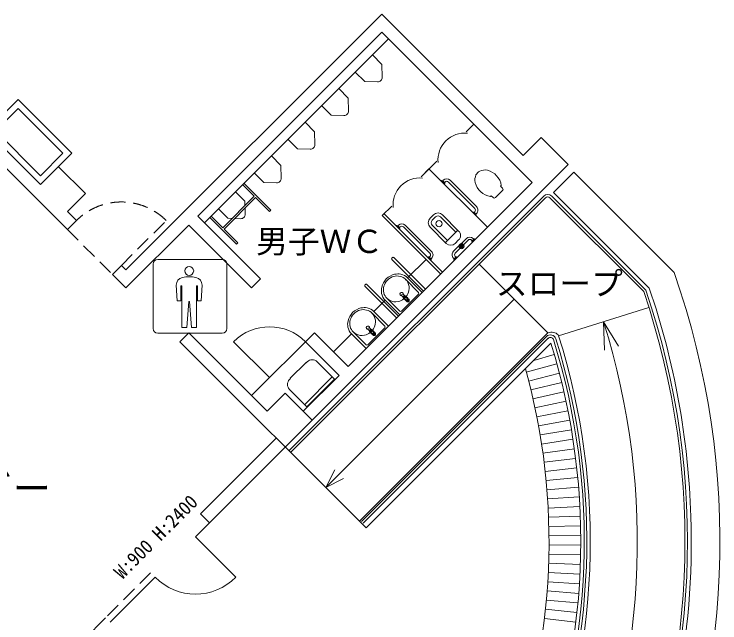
# Model space of a CAD drawing. Units: millimetres, scale not verified. Extents: x -36057 to 20255, y -22762 to 18611.
# Drawn here: x 1225 to 12339, y -786 to 8806 of the extents above; entities that cross this region are included whole.
import ezdxf
from ezdxf.enums import TextEntityAlignment as Align

# ---------------------------------------------------------------- set-up
doc = ezdxf.new("R2010")
doc.units = ezdxf.units.MM
doc.header["$LTSCALE"] = 200
doc.linetypes.add('DASHED1', pattern=[1.8, 1.2, -0.6])
for name, color, linetype, lineweight in [('1-0_121', 7, 'Continuous', 9), ('1-A', 7, 'Continuous', 9), ('1-F', 7, 'Continuous', 9)]:
    doc.layers.add(name, color=color, linetype=linetype, lineweight=lineweight)
doc.styles.add('HGｺﾞｼｯｸE', font='')
doc.styles.add('ＭＳ ゴシック', font='')
doc.styles.get('HGｺﾞｼｯｸE').set_extended_font_data('HGｺﾞｼｯｸE')
doc.styles.get('ＭＳ ゴシック').set_extended_font_data('MS Gothic')

msp = doc.modelspace()

# ---------------------------------------------------------------- linework, layer by layer
at = {"layer": '1-0_121'}
for p, q in [((7014.8, 8806.4), (2984.3, 4775.9)), ((7014.8, 8806.4), (9242.2, 6579)), ((4221.7, 5518.3), (7120.9, 8417.5)), ((6866.3, 8162.9), (7014.8, 8014.4)), ((7014.8, 8014.4), (7021.1, 7811.5)), ((6597.6, 7894.2), (6746.1, 7745.7)), ((6746.1, 7745.7), (6949, 7739.4)), ((6336, 7632.6), (6484.5, 7484.1)), ((6484.5, 7484.1), (6490.8, 7281.2)), ((6067.3, 7363.9), (6215.8, 7215.4)), ((1994.3, 6614.3), (1287.2, 7321.4)), ((6215.8, 7215.4), (6418.6, 7209.1)), ((5805.6, 7102.2), (5954.1, 6953.8)), ((8342, 6951.6), (8464.4, 7074)), ((8464.4, 7074), (8342, 6951.6)), ((5954.1, 6953.8), (5960.5, 6750.9)), ((1499.4, 5977.9), (650.8, 6826.5)), ((5536.9, 6833.5), (5685.4, 6685.1)), ((9525, 6861.8), (9242.2, 6579)), ((9949.3, 6437.6), (9525, 6861.8)), ((5685.4, 6685.1), (5888.3, 6678.7)), ((2135.7, 6614.3), (1640.8, 6119.4)), ((5275.3, 6571.9), (5423.8, 6423.4)), ((7634.9, 6244.5), (7879.6, 6489.2)), ((1923.6, 6402.2), (2347.9, 5977.9)), ((4080.3, 568.6), (9949.3, 6437.6)), ((5423.8, 6423.4), (5430.1, 6220.5)), ((7634.9, 6244.5), (7757.6, 6367.2)), ((7757.6, 6367.2), (7634.9, 6244.5)), ((7757.3, 6366.9), (8676.5, 5447.6)), ((5006.6, 6303.2), (5155.1, 6154.7)), ((10037.7, 6313.8), (9719.5, 5995.6)), ((10037.7, 6313.8), (11617.5, 4734)), ((5006.6, 5935.5), (4822.8, 6119.4)), ((5265.6, 5718.9), (4844, 6140.6)), ((5155.1, 6154.7), (5358, 6148.4)), ((7948.6, 6175.5), (7955.7, 6182.6)), ((7955.7, 6182.6), (8005.2, 6133)), ((7955.7, 6182.6), (7974.1, 6178.3)), ((7998.2, 6125.9), (8005.2, 6133)), ((8010.2, 6160.6), (8001, 6151.4)), ((8001, 6151.4), (8005.2, 6133)), ((8478.9, 5745.8), (8064, 6160.6)), ((8505.8, 5772.7), (8090.9, 6187.5)), ((4709.6, 6006.2), (4858.1, 5857.7)), ((8916.9, 6027.7), (8803.8, 5914.5)), ((8916.9, 6062.9), (8885.9, 6093.9)), ((8886.1, 6093.7), (8896.6, 6104.2)), ((1499.4, 5977.9), (1923.6, 5553.7)), ((2065, 5695.1), (2347.9, 5977.9)), ((5006.6, 5935.5), (4511.6, 5440.5)), ((5027.8, 5914.3), (4532.8, 5419.3)), ((5244.4, 5697.7), (5027.8, 5914.3)), ((9563.9, 5939.1), (5551.1, 1926.2)), ((9592.2, 5910.8), (5579.4, 1897.9)), ((8737.3, 5945.3), (8726.8, 5934.8)), ((8768.3, 5914.3), (8737.3, 5945.3)), ((11138.9, 4434.7), (9662.9, 5910.8)), ((11173.8, 4456.4), (9691.2, 5939.1)), ((11226.1, 4489), (9719.5, 5995.6)), ((4858.1, 5857.7), (4860.2, 5789.2)), ((7172.5, 5782.1), (7021.9, 5631.5)), ((2065, 5695.1), (2206.5, 5553.7)), ((4440.9, 5737.5), (4589.4, 5589)), ((4861.5, 5748), (4864.4, 5654.9)), ((5265.6, 5718.9), (5244.4, 5697.7)), ((8444.2, 5679.9), (8451.2, 5687)), ((8451.2, 5687), (8469.7, 5682.8)), ((8451.2, 5687), (8500.8, 5637.5)), ((8478.9, 5692), (8469.7, 5682.8)), ((8469.7, 5682.8), (8496.6, 5655.9)), ((4511.6, 5440.5), (4327.8, 5624.4)), ((4589.4, 5589), (4658, 5586.9)), ((4699.1, 5585.6), (4792.3, 5582.7)), ((7021.9, 5631.5), (7941.1, 4712.2)), ((7050.1, 5659.7), (7969.4, 4740.5)), ((7829, 5643.6), (7775.9, 5590.5)), ((7860.8, 5611.7), (7807.8, 5558.7)), ((8179, 5371.3), (7938.6, 5611.7)), ((8224.9, 5389), (7970.4, 5643.6)), ((8493.7, 5630.4), (8500.8, 5637.5)), ((8505.8, 5665.1), (8496.6, 5655.9)), ((8496.6, 5655.9), (8500.8, 5637.5)), ((1923.6, 5553.7), (2065, 5412.3)), ((2206.5, 5553.7), (2065, 5412.3)), ((3974.2, 5483), (2984.3, 4493)), ((7241.5, 5468.4), (7248.6, 5475.5)), ((7248.6, 5475.5), (7298.1, 5425.9)), ((7248.6, 5475.5), (7267, 5471.2)), ((7303.1, 5453.5), (7293.9, 5444.3)), ((7771.7, 5038.7), (7356.9, 5453.5)), ((7798.7, 5065.6), (7383.8, 5480.4)), ((8030.5, 5194.5), (7775.9, 5449.1)), ((8048.2, 5240.5), (7807.8, 5480.9)), ((4749.4, 5202.8), (4532.8, 5419.3)), ((7291, 5418.8), (7298.1, 5425.9)), ((7293.9, 5444.3), (7298.1, 5425.9)), ((8016.4, 5208.7), (8210.8, 5403.1)), ((8143.8, 5069.1), (8346, 5271.3)), ((8372.9, 5244.5), (8170.7, 5042.2)), ((8171.9, 5194.5), (8224.9, 5247.6)), ((8426.6, 5244.4), (8435.8, 5235.3)), ((8431.6, 5216.9), (8481.1, 5266.4)), ((8431.6, 5216.9), (8435.8, 5235.3)), ((8435.8, 5235.3), (8462.7, 5262.1)), ((8453.5, 5271.3), (8462.7, 5262.1)), ((8462.7, 5262.1), (8481.1, 5266.4)), ((8488.2, 5259.3), (8481.1, 5266.4)), ((8294.1, 5151.6), (8244.2, 5151.6)), ((8292.6, 5141.7), (8245.7, 5141.7)), ((8291.4, 5161.7), (8246.8, 5161.7)), ((8285.7, 5131.7), (8252.5, 5131.7)), ((8282.2, 5171.7), (8256, 5171.7)), ((8438.7, 5209.8), (8431.6, 5216.9)), ((7180.9, 4970.3), (7173.9, 4963.3)), ((7173.9, 4942), (7672.4, 4443.5)), ((7202.2, 4970.3), (7700.7, 4471.8)), ((7711.3, 4942), (7421.3, 4652)), ((7737.1, 4972.8), (7744.1, 4979.9)), ((7744.1, 4979.9), (7762.5, 4975.7)), ((7744.1, 4979.9), (7793.7, 4930.4)), ((7771.7, 4984.9), (7762.5, 4975.7)), ((7762.5, 4975.7), (7789.5, 4948.8)), ((7786.6, 4923.3), (7793.7, 4930.4)), ((7798.7, 4958), (7789.5, 4948.8)), ((7789.5, 4948.8), (7793.7, 4930.4)), ((8143.8, 4961.6), (8153, 4952.4)), ((8148.8, 4934), (8198.3, 4983.5)), ((8148.8, 4934), (8153, 4952.4)), ((8155.8, 4927), (8148.8, 4934)), ((8153, 4952.4), (8179.9, 4979.3)), ((8170.7, 4988.5), (8179.9, 4979.3)), ((8179.9, 4979.3), (8198.3, 4983.5)), ((8205.3, 4976.5), (8198.3, 4983.5)), ((2772.1, 4705.2), (2913.6, 4846.6)), ((2913.6, 4846.6), (2984.3, 4775.9)), ((8549.2, 4867.8), (9631.1, 3785.9)), ((2772.1, 4705.2), (2984.3, 4493)), ((7391.7, 4625.1), (7594.5, 4422.2)), ((7421.4, 4652), (7651.1, 4422.2)), ((6756.7, 4546), (6749.6, 4539)), ((6749.6, 4517.8), (7248.1, 4019.3)), ((6777.9, 4546), (7276.4, 4047.5)), ((7594.5, 4394), (7326, 4125.4)), ((7329.8, 4365.5), (7349.3, 4345.4)), ((7374.5, 4370.6), (7354.4, 4390.1)), ((7387.4, 4308.7), (7362.1, 4336.8)), ((7373.6, 4329.9), (7365.1, 4339.4)), ((7380.5, 4354.9), (7390, 4346.3)), ((7383.2, 4357.8), (7411.3, 4332.6)), ((7416.8, 4339.7), (7389.1, 4364.6)), ((9100.8, 4316.2), (6130.9, 1346.4)), ((7067.9, 4298.6), (6890.9, 4121.6)), ((7068, 4298.6), (7297.7, 4068.8)), ((7094.8, 4328.3), (7297.7, 4125.4)), ((7380.1, 4303.2), (7355.3, 4330.8)), ((7395, 4293.3), (7413.2, 4275)), ((7443.9, 4307.7), (7426.7, 4324.9)), ((6891, 4121.6), (7120.8, 3891.9)), ((11220.9, 4184.5), (9799.3, 3735.9)), ((6861.3, 4094.8), (7064.2, 3891.9)), ((10505.6, 3958.8), (10743.3, 3576.7)), ((10505.6, 3958.8), (10520.4, 3509)), ((3974.2, 3785.9), (3832.8, 3644.5)), ((3974.2, 3785.9), (5211.7, 2548.5)), ((5954.1, 3785.9), (4964.2, 2796)), ((5954.1, 3785.9), (6484.5, 3255.6)), ((6564.5, 3797.9), (6767.4, 3595.1)), ((9631.1, 3785.9), (6661.2, 816.1)), ((7064.2, 3863.6), (6795.7, 3595.1)), ((6799.5, 3835.2), (6819, 3815.1)), ((6844.2, 3840.3), (6824.1, 3859.8)), ((6849.8, 3772.8), (6825, 3800.5)), ((6857, 3778.3), (6831.8, 3806.4)), ((6843.3, 3799.6), (6834.8, 3809.1)), ((6850.2, 3824.5), (6859.7, 3816)), ((6852.9, 3827.5), (6880.9, 3802.2)), ((6886.5, 3809.4), (6858.8, 3834.3)), ((6913.6, 3777.4), (6896.3, 3794.6)), ((6537.6, 3768.4), (6254.6, 3485.4)), ((6537.6, 3768.2), (6767.4, 3538.5)), ((6693, 812.5), (9606.7, 3726.2)), ((6721.3, 784.2), (9635, 3697.9)), ((6864.7, 3762.9), (6882.9, 3744.7)), ((3832.8, 3644.5), (6767.3, 710)), ((4681.3, 3644.5), (5247, 3078.8)), ((5812.7, 3644.5), (6343, 3114.2)), ((6767.3, 710), (9678.1, 3620.8)), ((9730.8, 3444.2), (9408.3, 3351)), ((5573, 3068.4), (5821.4, 3316.8)), ((5825.4, 3312.9), (5841.3, 3328.9)), ((6269.4, 3055.9), (5996.7, 3328.6)), ((9289.7, 3165.8), (9772, 3297.7)), ((6343, 3114.2), (5777.3, 2548.5)), ((9326.9, 3025.6), (9811.1, 3150.6)), ((5577, 3064.5), (5561.5, 3049)), ((5810.9, 2667.6), (6222.5, 3079.2)), ((9362.2, 2885), (9848, 3003)), ((5494.5, 2831.3), (5211.7, 2548.5)), ((5918.8, 2407.1), (5494.5, 2831.3)), ((9395.4, 2743.8), (9882.9, 2854.9)), ((9426.6, 2602.2), (9915.6, 2706.3)), ((9455.7, 2460.2), (9946.2, 2557.2)), ((9482.9, 2317.7), (9974.7, 2407.7)), ((9507.9, 2174.9), (10001, 2257.8)), ((4159.7, 930.8), (5353.1, 2124.2)), ((9531, 2031.8), (10025.2, 2107.6)), ((9551.9, 1888.3), (10047.2, 1957)), ((9570.8, 1744.5), (10067, 1806.2)), ((6276.1, 1625.4), (6130.9, 1346.4)), ((9587.7, 1600.5), (10084.7, 1655)), ((6409.9, 1491.6), (6130.9, 1346.4)), ((9602.4, 1456.3), (10100.2, 1503.6)), ((9615.1, 1311.8), (10113.5, 1352)), ((9625.8, 1167.2), (10124.7, 1200.3)), ((9634.3, 1022.5), (10133.6, 1048.4)), ((4159.7, 930.8), (4301.1, 789.4)), ((9640.8, 877.6), (10140.4, 896.4)), ((9645.2, 732.7), (10145, 744.2)), ((4080.3, 568.6), (4716.7, -67.8)), ((9647.5, 587.7), (10147.5, 592.1)), ((9647.7, 442.7), (10147.7, 439.9)), ((9645.9, 297.7), (10145.8, 287.8)), ((9642, 152.8), (10141.7, 135.6)), ((9636, 7.9), (10135.4, -16.4)), ((2736.8, -774.9), (3443.9, -67.8)), ((9627.9, -136.9), (10126.9, -168.3)), ((9617.7, -281.5), (10116.2, -320.1)), ((9605.5, -426), (10103.4, -471.8)), ((9591.2, -570.3), (10088.4, -623.2)), ((2666.1, -704.2), (1534.7, -1835.6)), ((9574.8, -714.4), (10071.2, -774.4))]:
    msp.add_line(p, q, dxfattribs=at)
at = {"layer": '1-0_121', "linetype": 'DASHED1'}
for p, q in [((2913.6, 4846.6), (3620.7, 5553.7)), ((2065, 5412.3), (2772.1, 4705.2)), ((3373.2, 2.9), (2666.1, -704.2))]:
    msp.add_line(p, q, dxfattribs=at)
at = {"layer": '1-0_121'}
for points in [[(7014.8, 8523.5), (4115.6, 5624.4), (5105.6, 4634.4)], [(7014.8, 8523.5), (9383.6, 6154.7), (6484.5, 3255.6)], [(1640.8, 6119.4), (792.2, 6967.9), (1287.2, 7462.9), (2135.7, 6614.3)], [(1287.2, 7321.4), (933.7, 6967.9), (1640.8, 6260.8), (1994.3, 6614.3)], [(7983.3, 6187.5), (7974.1, 6178.3), (8001, 6151.4)], [(4749.4, 5202.8), (4728.2, 5181.5), (4306.6, 5603.2)], [(3974.2, 5483), (4964.2, 4493), (5105.6, 4634.4)], [(7276.2, 5480.4), (7267, 5471.2), (7293.9, 5444.3)], [(6269.4, 3055.9), (5834, 2620.5), (5561.3, 2893.2)]]:
    msp.add_lwpolyline(points, dxfattribs=at)
for centre, radius in [((7915.6, 5503.9), 50), ((8269.1, 5150.4), 40), ((8269.1, 5150.4), 25), ((7434.4, 4285.6), 11), ((6904.1, 3755.2), 11)]:
    msp.add_circle(centre, radius, dxfattribs=at)
for centre, radius, start, end in [((6951.1, 7809.3), 70, 268.21395, 1.78599), ((6420.8, 7279), 70, 268.21395, 1.78599), ((8319.4, 6511.8), 420, 83.86994, 186.12987), ((5890.5, 6748.7), 70, 268.21395, 1.78599), ((8638.4, 6159.3), 191.6, 78.33, 114.68), ((8602.5, 6059.1), 297.6, 8.81, 75.44), ((7612.3, 5804.7), 420, 83.86994, 186.12987), ((8672.1, 6193), 191.6, 155.32, 191.67), ((8620.1, 6211.1), 137, 116.86, 153.14), ((5360.2, 6218.4), 70, 268.21395, 1.78599), ((8037.1, 6133.7), 76.1, 44.99994, 134.99959), ((8037.1, 6133.7), 38, 44.99994, 134.99959), ((8772.3, 6228.9), 297.6, 194.56, 261.19), ((8899.3, 6045.3), 24.9, 315, 45), ((8786.1, 5932.2), 24.9, 225, 315), ((9627.5, 5875.4), 90, 45, 135), ((9627.5, 5875.4), 50, 45, 135), ((7899.7, 5572.9), 100, 44.99989, 134.99985), ((8452, 5718.9), 38, 314.99973, 44.99994), ((8452, 5718.9), 76.1, 314.99973, 44.99994), ((4794.5, 5652.7), 70, 268.21395, 1.78599), ((7846.6, 5519.8), 100, 134.99985, 225.00005), ((7846.6, 5519.8), 55, 134.99985, 225.00005), ((7899.7, 5572.9), 55, 44.99989, 134.99985), ((7330, 5426.6), 76.1, 44.99994, 134.99959), ((7330, 5426.6), 38, 44.99994, 134.99959), ((8154.2, 5318.3), 100, 314.99969, 44.99989), ((8399.8, 5217.6), 76, 44.99989, 134.99985), ((8399.8, 5217.6), 38, 44.99989, 134.99985), ((8101.2, 5265.3), 100, 225.00005, 314.99969), ((7744.9, 5011.8), 38, 314.99973, 44.99994), ((7744.9, 5011.8), 76.1, 314.99973, 44.99994), ((8197.5, 5015.3), 76, 134.99985, 225.00005), ((8197.5, 5015.3), 38, 134.99985, 225.00005), ((7184.5, 4952.6), 15, 135.0029, 225.00052), ((7191.6, 4959.7), 15, 45.00052, 135.0029), ((7276.5, 4443.5), 269.9, 102.69, 135), ((7254.6, 4480.5), 199.9, 60.54, 120.54), ((7269.8, 4472.7), 239.9, 79.14, 102.69), ((7276.4, 4507), 204.9, 45, 79.14), ((-459.5, 498.8), 12798.1, 335.97609, 19.32494), ((7276.5, 4443.5), 269.9, 135, 167.3), ((7239.4, 4465.4), 199.9, 149.45, 209.45), ((7276.5, 4443.5), 242.9, 120.54, 149.45), ((7264.4, 4497.8), 179.9, 26.6, 60.54), ((7216.5, 4447.1), 249.9, 43.79, 45), ((7246.5, 4489), 199.9, 348.44, 26.6), ((6760.2, 4528.4), 15, 135.0029, 225.00052), ((6767.3, 4535.4), 15, 45.00052, 135.0029), ((7247.2, 4450.1), 239.9, 167.3, 190.85), ((7227, 4493), 219.9, 321.42, 348.44), ((-459.5, 498.8), 12288.1, 335.97609, 18.78825), ((-459.5, 498.8), 12348.1, 1.81908, 18.85315), ((7212.9, 4443.5), 204.9, 190.85, 225), ((7222.1, 4455.5), 179.9, 209.45, 243.39), ((7325.9, 4394), 27, 354.94, 275.04), ((7342.2, 4377.7), 17.4, 45.74, 224.25), ((7373.1, 4346.8), 23.9, 86.74, 183.25), ((7373.1, 4346.8), 23.9, 183.25, 221.79), ((7373.2, 4346.7), 15, 48.08, 221.91), ((7373.1, 4346.8), 10.9, 47.78, 222.21), ((7377, 4333.4), 13.4, 147.92, 153.43), ((7402.4, 4317.5), 43.4, 122.07, 147.92), ((7373.1, 4346.8), 23.9, 48.2, 86.74), ((7402.7, 4317.2), 27.5, 126.58, 151.47), ((7386.5, 4342.9), 13.4, 116.56, 122.07), ((7402.9, 4317), 27.8, 118.59, 126.58), ((7388.1, 4344), 2.9, 298.54, 48.03), ((7398.4, 4319), 27.8, 24.87, 48.15), ((7580.4, 4408.1), 19.9, 315, 45), ((-459.5, 498.8), 12248.1, 335.97609, 18.74472), ((7230.9, 4473.4), 199.9, 243.39, 281.55), ((7227, 4493), 219.9, 281.55, 308.57), ((7375.9, 4331.9), 2.9, 221.96, 331.45), ((7402.1, 4322.9), 29.6, 221.84, 233.64), ((7400.6, 4320.8), 27, 233.64, 245.33), ((7399, 4319.2), 15.7, 221.91, 225), ((7395.1, 4315), 9.9, 224.2, 228.56), ((7399.6, 4320.2), 16.8, 228.56, 252.52), ((7401.6, 4312.5), 20.3, 232.75, 239.62), ((7400.6, 4320.8), 27, 245.33, 255.88), ((7403.3, 4315.3), 23.5, 239.62, 249.19), ((7400.7, 4321.3), 27.5, 255.88, 274.2), ((7399.1, 4318.7), 15.2, 252.52, 274.18), ((7403.3, 4315.3), 23.5, 249.19, 257.78), ((7403.2, 4314.6), 22.9, 257.78, 275.29), ((7406.1, 4312), 21.1, 249.21, 265.31), ((7398.9, 4321.2), 17.8, 274.18, 315.03), ((7400.9, 4319), 25.2, 274.2, 314.99), ((7406.2, 4313), 22.2, 265.31, 281.52), ((7402.9, 4317), 25.3, 275.29, 316.68), ((7406, 4313.6), 22.8, 281.52, 298.77), ((7400.7, 4320.8), 15.8, 0.46, 48.08), ((7399.5, 4320.6), 17, 315.03, 340.86), ((7425.3, 4294.5), 22.9, 238.27, 301.62), ((7399, 4320.8), 17.6, 340.86, 0.46), ((7406, 4313.8), 23.1, 298.77, 18.95), ((7400.2, 4319.5), 26.1, 315.45, 337.06), ((7402.6, 4317.3), 25.7, 316.68, 338.72), ((7405.5, 4317), 22.6, 20.7, 37.31), ((7398.4, 4319), 27.8, 359.67, 24.87), ((7401.3, 4318.9), 24.8, 337.06, 359.67), ((7403.9, 4316.7), 24.2, 338.72, 355.78), ((7405.5, 4317), 22.6, 11.47, 20.7), ((7404.2, 4316.7), 24, 355.78, 11.47), ((7425.3, 4294.5), 22.9, 329.61, 35.19), ((6746.2, 3913.1), 242.9, 120.54, 149.45), ((6746.2, 3913.1), 269.9, 102.69, 135), ((6724.2, 3950.2), 199.9, 60.54, 120.54), ((6739.5, 3942.4), 239.9, 79.14, 102.69), ((6746.1, 3976.7), 204.9, 45, 79.14), ((6734.1, 3967.5), 179.9, 26.6, 60.54), ((7311.8, 4139.5), 19.9, 225, 315), ((6746.2, 3913.1), 269.9, 135, 167.3), ((6709.1, 3935), 199.9, 149.45, 209.45), ((6686.1, 3916.7), 249.9, 43.79, 45), ((6716.2, 3958.7), 199.9, 348.44, 26.6), ((6716.9, 3919.8), 239.9, 167.3, 190.85), ((6795.6, 3863.7), 27, 354.94, 275.04), ((6696.7, 3962.6), 219.9, 321.42, 348.44), ((7050.1, 3877.8), 19.9, 315, 45), ((-459.5, 498.8), 11498.1, 335.97609, 17.51301), ((5247, 3078.8), 800, 45, 135), ((6682.6, 3913.2), 204.9, 190.85, 225), ((6691.8, 3925.2), 179.9, 209.45, 243.39), ((6696.7, 3962.6), 219.9, 281.55, 308.57), ((6811.9, 3847.4), 17.4, 45.74, 224.25), ((6842.8, 3816.5), 23.9, 86.74, 183.25), ((6842.8, 3816.5), 23.9, 183.25, 221.79), ((6842.9, 3816.4), 15, 48.08, 221.91), ((6842.8, 3816.5), 10.9, 47.78, 222.21), ((6846.7, 3803.1), 13.4, 147.92, 153.43), ((6872.1, 3787.2), 43.4, 122.07, 147.92), ((6845.6, 3801.5), 2.9, 221.96, 331.45), ((6842.8, 3816.5), 23.9, 48.2, 86.74), ((6872.4, 3786.9), 27.5, 126.58, 151.47), ((6856.2, 3812.6), 13.4, 116.56, 122.07), ((6872.6, 3786.7), 27.8, 118.59, 126.58), ((6857.7, 3813.7), 2.9, 298.54, 48.03), ((6870.3, 3790.5), 15.8, 0.46, 48.08), ((6869.1, 3790.3), 17, 315.03, 340.86), ((6868.6, 3790.5), 17.6, 340.86, 0.46), ((6868.1, 3788.7), 27.8, 24.87, 48.15), ((6875.6, 3783.5), 23.1, 298.77, 18.95), ((6869.8, 3789.2), 26.1, 315.45, 337.06), ((6875.2, 3786.6), 22.6, 20.7, 37.31), ((6868.1, 3788.7), 27.8, 359.67, 24.87), ((6871, 3788.6), 24.8, 337.06, 359.67), ((6873.6, 3786.4), 24.2, 338.72, 355.78), ((6875.2, 3786.6), 22.6, 11.47, 20.7), ((6873.9, 3786.4), 24, 355.78, 11.47), ((9684.3, 3634.1), 160.9, 46.83999, 109.31308), ((6700.6, 3943.1), 199.9, 243.39, 281.55), ((6871.8, 3792.6), 29.6, 221.84, 233.64), ((6870.3, 3790.4), 27, 233.64, 245.33), ((6868.7, 3788.9), 15.7, 221.91, 225), ((6864.7, 3784.6), 9.9, 224.2, 228.56), ((6869.3, 3789.9), 16.8, 228.56, 252.52), ((6871.3, 3782.2), 20.3, 232.75, 239.62), ((6870.3, 3790.4), 27, 245.33, 255.88), ((6872.9, 3784.9), 23.5, 239.62, 249.19), ((6870.4, 3791), 27.5, 255.88, 274.2), ((6868.8, 3788.4), 15.2, 252.52, 274.18), ((6872.9, 3784.9), 23.5, 249.19, 257.78), ((6872.9, 3784.3), 22.9, 257.78, 275.29), ((6875.8, 3781.7), 21.1, 249.21, 265.31), ((6868.6, 3790.9), 17.8, 274.18, 315.03), ((6870.6, 3788.7), 25.2, 274.2, 314.99), ((6875.9, 3782.7), 22.2, 265.31, 281.52), ((6872.6, 3786.7), 25.3, 275.29, 316.68), ((6875.7, 3783.3), 22.8, 281.52, 298.77), ((6894.9, 3764.2), 22.9, 238.27, 301.62), ((6872.3, 3787), 25.7, 316.68, 338.72), ((6894.9, 3764.2), 22.9, 329.61, 35.19), ((-459.5, 498.8), 10662.4, 338.4064, 17.3447), ((-459.5, 498.8), 10702.4, 338.4064, 17.3447), ((-459.5, 498.8), 10757.4, 337.69753, 17.59977), ((9670.3, 3662.5), 90, 17.34477, 135), ((9670.3, 3662.5), 50, 17.34477, 135), ((6781.5, 3609.2), 19.9, 225, 315), ((-459.5, 498.8), 10607.4, 338.03684, 17.11688), ((5919.1, 3251.1), 109.3, 45, 135), ((-459.5, 498.8), 10107.4, 339.24763, 15.60652), ((5639.3, 2971.2), 109.3, 135, 225), ((6234.3, 3067.5), 16, 45, 135), ((5822.7, 2655.8), 16, 135, 225), ((-459.5, 498.8), 12348.1, 335.97609, 1.81908), ((4080.3, 568.6), 900, 225, 315)]:
    msp.add_arc(centre, radius, start, end, dxfattribs=at)
at = {"layer": '1-0_121', "linetype": 'DASHED1'}
msp.add_arc((2913.6, 4846.6), 1000, 45, 135, dxfattribs=at)
at = {"layer": '1-F'}
for p, q in [((3485.2, 4941.1), (4502.7, 4941.1)), ((3412.4, 3851.1), (3412.4, 4868.3)), ((4574.9, 4868.3), (4574.9, 3851.1)), ((4502.7, 3778.7), (3485.2, 3778.7))]:
    msp.add_line(p, q, dxfattribs=at)
msp.add_lwpolyline([(3779, 4535.9), (3792.5, 4290.7), (3849.8, 4290.7), (3849.8, 4525.5), (3867.7, 4525.5), (3867.7, 3871.1), (3945.7, 3871.1), (3974.4, 4276.3), (3989, 4276.3), (4016.6, 3871.1), (4094.9, 3871.1), (4094.9, 4525.5), (4113, 4525.5), (4113, 4290.7), (4170.6, 4290.7), (4183.9, 4535.9)], dxfattribs=at)
for centre, radius, start, end in [((3488.1, 4865.4), 75.7, 92.18552, 177.84597), ((4499.2, 4865.4), 75.8, 2.21104, 87.31479), ((3983.7, 4757.9), 73.2, 92.06856, 178.12599), ((3979, 4757.7), 73.4, 2.03462, 88.44888), ((3984.1, 4762.3), 73.7, 181.59181, 267.56989), ((3978.7, 4762.4), 73.8, 271.81358, 358.34669), ((3900.1, 4539.4), 121.2, 102.01388, 181.63517), ((3979.4, 4068.8), 598.3, 89.84743, 100.06223), ((3984.5, 4078.6), 588.5, 79.85022, 90.33947), ((4062.4, 4539.2), 121.5, 358.44565, 77.74259), ((3487.6, 3853.9), 75.2, 182.11338, 268.17081), ((4500, 3853.6), 75, 272.08029, 358.07821)]:
    msp.add_arc(centre, radius, start, end, dxfattribs=at)

# ---------------------------------------------------------------- texts
at = {"layer": '1-A', "style": 'HGｺﾞｼｯｸE'}
for s, height, p in [('男子ＷＣ', 366.6, (5035.6, 4932.4)), ('スロープ', 366.6, (8810.1, 4268)), ('ロビー', 439.9, (3.3, 983.2))]:
    msp.add_text(s, height=height, dxfattribs=at).set_placement(p, align=Align.BOTTOM_LEFT)
at = {"layer": '1-A', "style": 'ＭＳ ゴシック', "width": 0.95}
msp.add_text('W:900 H:2400', height=219.9, rotation=45, dxfattribs=at).set_placement((2977.2, -155.1), align=Align.BOTTOM_LEFT)

doc.saveas('drawing.dxf')
